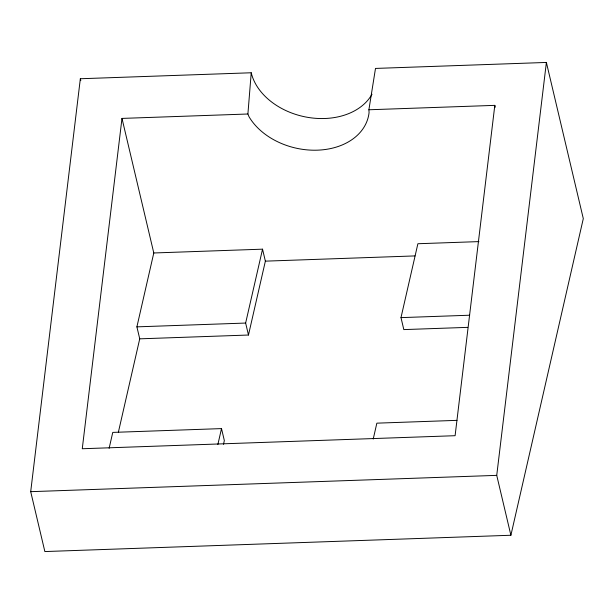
<?xml version="1.0" encoding="UTF-8"?>
<svg xmlns="http://www.w3.org/2000/svg" width="614" height="614" viewBox="0 0 614 614"><rect width="100%" height="100%" fill="white"/><g stroke="black" fill="none" stroke-linecap="round" stroke-linejoin="round"><path stroke-width="0.92" d="M247.902 114.004L251.226 72.767L80.342 78.745L30.7 491.668L44.86 551.556L510.894 535.255L583.3 218.615L546.383 62.444L375.499 68.423L368.891 109.768L369.075 112.562A63.894 46.979 12.9 0 1 317.446 150.169A63.894 46.979 12.9 0 1 249.031 116.76L247.902 114.004L121.986 118.41L82.268 448.742L455.097 435.702L494.815 105.362L368.891 109.768M510.894 535.255L496.734 475.366L546.383 62.444M109.131 448.304L112.761 432.402L221.508 428.603L224.34 440.576L223.481 444.321M118.372 432.241L139.731 338.836L136.899 326.855L153.792 252.976L121.986 118.41M217.87 444.498L221.508 428.603M139.731 338.836L248.47 335.029L245.638 323.056L262.539 249.169L153.792 252.976M248.47 335.029L265.371 261.15L262.539 249.169M373.22 439.064L376.85 423.161L456.977 420.36M467.73 327.362L403.82 329.595L400.988 317.622L417.881 243.735L478.928 241.601M265.371 261.15L414.995 255.915M136.899 326.855L245.638 323.056M400.988 317.622L469.664 315.22M30.7 491.668L496.734 475.366M494.815 105.362L495.252 107.22M80.342 78.745L80.787 80.603M372.007 94.234A63.894 46.979 12.9 0 1 307.054 117.236A63.894 46.979 12.9 0 1 251.226 72.767"/></g></svg>
